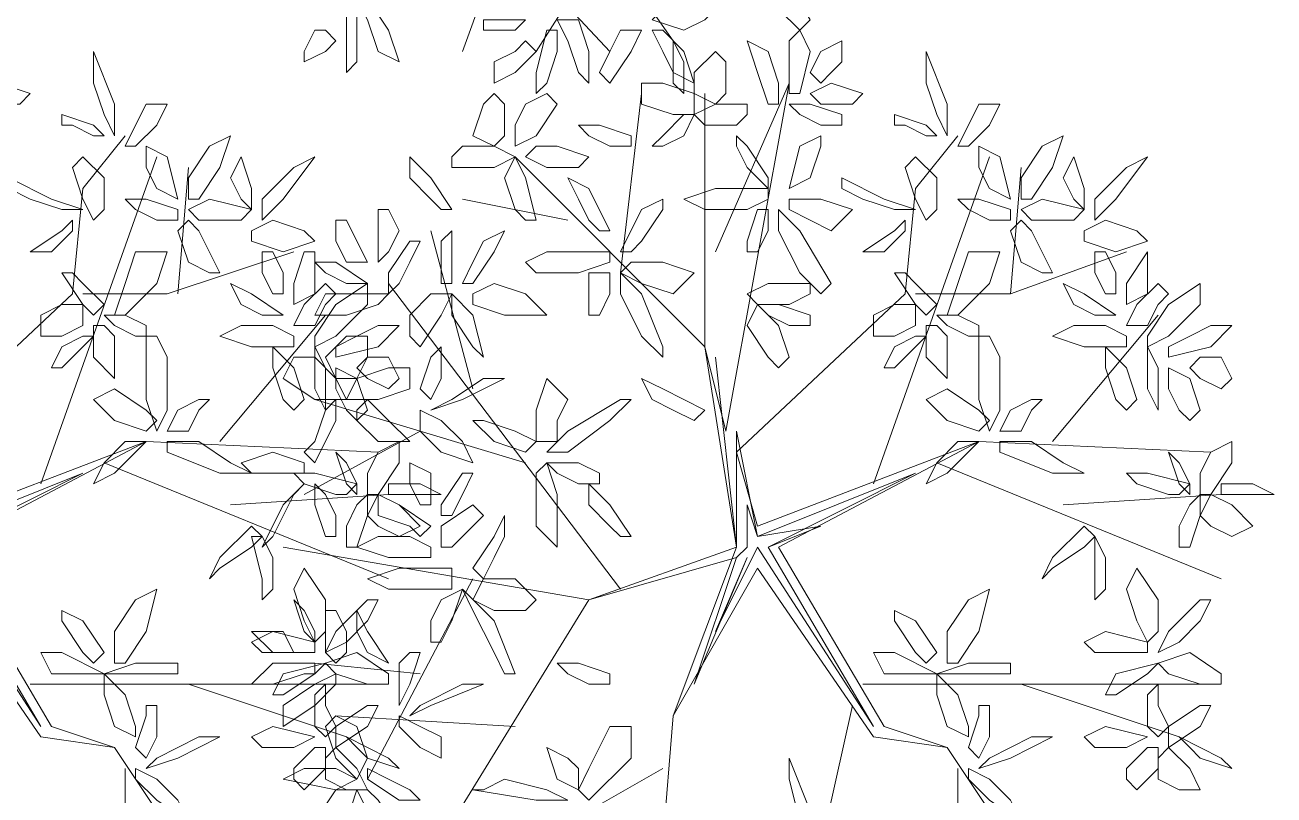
# Model space of a CAD drawing. Header units: millimetres. Extents: x 2364 to 2508, y 1551 to 1771.
# Drawn here: x 2448.575 to 2451.922, y 1616.423 to 1618.484 of the extents above; entities that cross this region are included whole.
import ezdxf

# ---------------------------------------------------------------- set-up
doc = ezdxf.new("R2010")
doc.units = ezdxf.units.MM
doc.layers.add('PDF_0', color=7, linetype='Continuous')

msp = doc.modelspace()

# ---------------------------------------------------------------- linework, layer by layer
at = {"layer": 'PDF_0', "lineweight": 9}
for points in [[(2450.2555, 1619.2326), (2450.1426, 1618.7243), (2449.9449, 1618.4137)], [(2449.7754, 1619.2044), (2449.719, 1618.8655), (2450.1426, 1618.4137)], [(2449.8602, 1618.7243), (2449.7472, 1618.4137)], [(2450.1143, 1618.7243), (2450.312, 1618.4419)], [(2450.425, 1617.8771), (2450.6226, 1618.3289), (2450.4532, 1617.397), (2450.3967, 1617.6229), (2450.3967, 1618.3007)], [(2450.1708, 1617.8206), (2450.2273, 1618.3007)], [(2448.8435, 1618.1877), (2448.7306, 1618.0465), (2448.7023, 1617.7641), (2448.2505, 1617.3406), (2448.307, 1617.1429), (2448.9, 1617.3688), (2448.3635, 1617.0864), (2448.6459, 1616.6063), (2448.8153, 1616.5498)], [(2451.0745, 1618.1877), (2450.9615, 1618.0465), (2450.9333, 1617.7641), (2450.4814, 1617.3406), (2450.5379, 1617.1429), (2451.1309, 1617.3688), (2450.5944, 1617.0864), (2450.8768, 1616.6063), (2451.0462, 1616.5498)], [(2449.2389, 1616.2392), (2448.9847, 1616.2957), (2448.8153, 1616.5498), (2448.6176, 1616.5781), (2448.307, 1617.0299), (2448.0811, 1616.6346), (2448.2505, 1617.0864), (2448.1658, 1617.6229), (2447.6575, 1618.1313)], [(2448.6176, 1617.2558), (2448.9283, 1618.1313)], [(2451.4698, 1616.2392), (2451.2157, 1616.2957), (2451.0462, 1616.5498), (2450.8486, 1616.5781), (2450.5379, 1617.0299), (2450.312, 1616.6346), (2450.4814, 1617.0864), (2450.3967, 1617.6229), (2449.8884, 1618.1313)], [(2450.8486, 1617.2558), (2451.1592, 1618.1313)], [(2448.9847, 1617.7641), (2449.013, 1618.103)], [(2450.9615, 1617.7641), (2451.2157, 1617.7641), (2451.2439, 1618.103)], [(2450.0296, 1617.9618), (2449.7472, 1618.0183)], [(2449.7754, 1617.51), (2449.6625, 1617.9336)], [(2448.7306, 1617.7641), (2448.9565, 1617.7641), (2449.2954, 1617.8771)], [(2451.2157, 1617.7641), (2451.5263, 1617.8771)], [(2450.1708, 1616.9734), (2449.5495, 1617.7924)], [(2449.0977, 1617.3688), (2449.3801, 1617.7077)], [(2451.3286, 1617.3688), (2451.611, 1617.7077)], [(2448.194, 1617.5947), (2448.2505, 1617.0864), (2448.2505, 1617.397), (2448.307, 1617.1146), (2448.7306, 1617.2841), (2448.3352, 1617.0864), (2448.6176, 1616.6063), (2448.307, 1617.0864), (2448.194, 1616.8605), (2448.2787, 1617.0582), (2448.1375, 1616.7193), (2448.2505, 1617.0582), (2448.2787, 1617.0864), (2448.2787, 1617.1994), (2448.307, 1617.1146), (2448.4764, 1617.1429), (2448.3352, 1617.0864)], [(2450.425, 1617.5947), (2450.4814, 1617.0864), (2450.4814, 1617.397), (2450.5379, 1617.1146), (2450.9615, 1617.2841), (2450.5662, 1617.0864), (2450.8486, 1616.6063), (2450.5379, 1617.0864), (2450.425, 1616.8605), (2450.5097, 1617.0582), (2450.3685, 1616.7193), (2450.4814, 1617.0582), (2450.5097, 1617.0864), (2450.5097, 1617.1994), (2450.5379, 1617.1146), (2450.7074, 1617.1429), (2450.5662, 1617.0864)], [(2449.9166, 1617.3123), (2449.3519, 1617.4818)], [(2449.6342, 1617.397), (2449.3236, 1617.2276)], [(2448.9, 1617.3688), (2449.5213, 1617.3406)], [(2451.1309, 1617.3688), (2451.7522, 1617.3406)], [(2448.7871, 1617.3123), (2449.5495, 1617.0017)], [(2451.018, 1617.3123), (2451.7805, 1617.0017)], [(2449.1259, 1617.1994), (2449.5495, 1617.2276)], [(2451.3569, 1617.1994), (2451.7805, 1617.2276)], [(2449.2671, 1617.0864), (2450.0861, 1616.9452), (2449.6342, 1616.211)], [(2450.4814, 1617.0582), (2450.0861, 1616.9452), (2450.4814, 1617.0864)], [(2449.7754, 1617.0017), (2449.493, 1616.4651)], [(2449.6342, 1616.7475), (2449.3519, 1616.7758)], [(2448.5894, 1616.7193), (2449.5213, 1616.7193)], [(2449.013, 1616.7193), (2449.4366, 1616.5781)], [(2450.8203, 1616.7193), (2451.7522, 1616.7193)], [(2451.2439, 1616.7193), (2451.6675, 1616.5781)], [(2450.7921, 1616.6628), (2450.6791, 1616.1545), (2450.5097, 1615.8156)], [(2449.8884, 1616.6063), (2449.4083, 1616.6346)], [(2450.312, 1616.6346), (2450.2838, 1616.2957), (2450.6791, 1615.8439)], [(2448.8435, 1616.4934), (2448.8435, 1616.1545), (2448.9283, 1615.985)], [(2450.2838, 1616.4934), (2449.6907, 1616.1545)], [(2451.0745, 1616.4934), (2451.0745, 1616.1545), (2451.1592, 1615.985)]]:
    msp.add_lwpolyline(points, dxfattribs=at)
for points in [[(2450.5944, 1618.5266), (2450.5379, 1618.6396), (2450.5379, 1618.6961), (2450.5944, 1618.6396), (2450.6791, 1618.4984), (2450.6509, 1618.4701)], [(2449.4648, 1618.5549), (2449.493, 1618.5549), (2449.5495, 1618.4701), (2449.5778, 1618.3854), (2449.5213, 1618.4137), (2449.493, 1618.4984)], [(2450.425, 1618.5266), (2450.3967, 1618.4984), (2450.3402, 1618.4701), (2450.2555, 1618.4984), (2450.2838, 1618.5266), (2450.3685, 1618.5549)], [(2449.4648, 1618.4701), (2449.4648, 1618.3854), (2449.4366, 1618.3572), (2449.4366, 1618.4137), (2449.4366, 1618.5266), (2449.4648, 1618.5266)], [(2449.8319, 1618.4984), (2449.8884, 1618.4984), (2449.9166, 1618.4984), (2449.8884, 1618.4701), (2449.8037, 1618.4701), (2449.8037, 1618.4984)], [(2450.0014, 1618.4984), (2450.0578, 1618.4984), (2450.0861, 1618.4137), (2450.0861, 1618.3289), (2450.0578, 1618.3572), (2450.0296, 1618.4419)], [(2449.3801, 1618.4701), (2449.4083, 1618.4419), (2449.3801, 1618.4137), (2449.3236, 1618.3854), (2449.3236, 1618.4137), (2449.3519, 1618.4701)], [(2450.0014, 1618.4137), (2449.9731, 1618.3289), (2449.9449, 1618.3007), (2449.9449, 1618.3572), (2449.9731, 1618.4701), (2450.0014, 1618.4701)], [(2450.1426, 1618.4137), (2450.1708, 1618.4701), (2450.2273, 1618.4701), (2450.199, 1618.4137), (2450.1426, 1618.3289), (2450.1143, 1618.3572)], [(2450.2555, 1618.4701), (2450.2838, 1618.4701), (2450.3402, 1618.4137), (2450.3685, 1618.3289), (2450.312, 1618.3572), (2450.2838, 1618.4137)], [(2450.6226, 1618.3572), (2450.6226, 1618.4419), (2450.6509, 1618.4701), (2450.6791, 1618.4137), (2450.6509, 1618.3007), (2450.6226, 1618.3007)], [(2449.9166, 1618.4419), (2449.9449, 1618.4137), (2449.8884, 1618.3572), (2449.8319, 1618.3289), (2449.8319, 1618.3854), (2449.8884, 1618.4137)], [(2450.3402, 1618.3007), (2450.3402, 1618.3854), (2450.312, 1618.4419), (2450.312, 1618.4137), (2450.312, 1618.3289)], [(2450.5944, 1618.2725), (2450.5662, 1618.2725), (2450.5379, 1618.3572), (2450.5097, 1618.4419), (2450.5662, 1618.4137), (2450.5944, 1618.3289)], [(2450.7074, 1618.3289), (2450.6791, 1618.3572), (2450.7074, 1618.4137), (2450.7638, 1618.4419), (2450.7638, 1618.3854), (2450.7356, 1618.3572)], [(2448.7588, 1618.3289), (2448.7588, 1618.4137), (2448.8153, 1618.2725), (2448.8153, 1618.1877), (2448.7871, 1618.2442)], [(2450.425, 1618.2725), (2450.3685, 1618.3007), (2450.3685, 1618.3572), (2450.425, 1618.4137), (2450.4532, 1618.3854), (2450.4532, 1618.3007)], [(2450.9898, 1618.3289), (2450.9898, 1618.4137), (2451.0462, 1618.2725), (2451.0462, 1618.1877), (2451.018, 1618.2442)], [(2448.5611, 1618.2725), (2448.5894, 1618.3007), (2448.5047, 1618.3289), (2448.4482, 1618.3007), (2448.4764, 1618.2725)], [(2450.312, 1618.2442), (2450.2273, 1618.2725), (2450.2273, 1618.3289), (2450.2838, 1618.3289), (2450.3685, 1618.3007), (2450.3685, 1618.2442)], [(2450.7921, 1618.2725), (2450.8203, 1618.3007), (2450.7356, 1618.3289), (2450.6791, 1618.3007), (2450.7074, 1618.2725)], [(2449.8602, 1618.2725), (2449.8602, 1618.1877), (2449.8319, 1618.1595), (2449.7754, 1618.1877), (2449.8037, 1618.2725), (2449.8319, 1618.3007)], [(2449.9731, 1618.3007), (2450.0014, 1618.2725), (2449.9449, 1618.1877), (2449.8884, 1618.1595), (2449.8884, 1618.216), (2449.9166, 1618.2725)], [(2448.8435, 1618.1595), (2448.8718, 1618.1595), (2448.9283, 1618.216), (2448.9565, 1618.2725), (2448.9, 1618.2725), (2448.8718, 1618.216)], [(2450.4814, 1618.216), (2450.3967, 1618.216), (2450.3685, 1618.2442), (2450.425, 1618.2725), (2450.5097, 1618.2725), (2450.5097, 1618.2442)], [(2450.7074, 1618.216), (2450.6509, 1618.2442), (2450.6226, 1618.2725), (2450.6791, 1618.2725), (2450.7638, 1618.2442), (2450.7638, 1618.216)], [(2451.0745, 1618.1595), (2451.1027, 1618.1595), (2451.1592, 1618.216), (2451.1874, 1618.2725), (2451.1309, 1618.2725), (2451.1027, 1618.216)], [(2448.7023, 1618.216), (2448.7588, 1618.1877), (2448.7871, 1618.1877), (2448.7588, 1618.216), (2448.6741, 1618.2442), (2448.6741, 1618.216)], [(2450.2838, 1618.1877), (2450.3402, 1618.2442), (2450.3685, 1618.2442), (2450.3402, 1618.1877), (2450.2838, 1618.1595), (2450.2555, 1618.1595)], [(2450.9333, 1618.216), (2450.9898, 1618.1877), (2451.018, 1618.1877), (2450.9898, 1618.216), (2450.905, 1618.2442), (2450.905, 1618.216)], [(2449.013, 1618.0183), (2449.0412, 1618.0183), (2449.0977, 1618.103), (2449.1259, 1618.1877), (2449.0695, 1618.1595), (2449.013, 1618.0748)], [(2450.1426, 1618.1595), (2450.0861, 1618.1877), (2450.0578, 1618.216), (2450.1143, 1618.216), (2450.199, 1618.1877), (2450.199, 1618.1595)], [(2450.5097, 1618.103), (2450.4814, 1618.1595), (2450.4814, 1618.1877), (2450.5097, 1618.1595), (2450.5662, 1618.0748), (2450.5662, 1618.0465)], [(2450.6791, 1618.0748), (2450.6226, 1618.0465), (2450.6509, 1618.1595), (2450.7074, 1618.1877), (2450.7074, 1618.1595)], [(2451.2439, 1618.0183), (2451.2721, 1618.0183), (2451.3286, 1618.103), (2451.3569, 1618.1877), (2451.3004, 1618.1595), (2451.2439, 1618.0748)], [(2448.9283, 1618.0465), (2448.9847, 1618.0183), (2448.9565, 1618.1313), (2448.9, 1618.1595), (2448.9, 1618.103)], [(2449.7472, 1618.1595), (2449.8319, 1618.1595), (2449.8884, 1618.1313), (2449.8319, 1618.103), (2449.719, 1618.103), (2449.719, 1618.1313)], [(2449.9166, 1618.1313), (2449.9449, 1618.1595), (2450.0014, 1618.1595), (2450.0861, 1618.1313), (2450.0578, 1618.103), (2449.9731, 1618.103)], [(2451.1592, 1618.0465), (2451.2157, 1618.0183), (2451.1874, 1618.1313), (2451.1309, 1618.1595), (2451.1309, 1618.103)], [(2448.7588, 1617.9618), (2448.7871, 1617.9901), (2448.7871, 1618.0748), (2448.7306, 1618.1313), (2448.7023, 1618.103), (2448.7306, 1618.0183)], [(2449.1259, 1618.0748), (2449.1542, 1618.1313), (2449.1824, 1618.0465), (2449.1824, 1617.9901), (2449.1542, 1618.0183)], [(2449.2954, 1618.103), (2449.3519, 1618.1313), (2449.2671, 1618.0183), (2449.2107, 1617.9618), (2449.2107, 1618.0183)], [(2449.6625, 1618.0183), (2449.606, 1618.0748), (2449.606, 1618.1313), (2449.6625, 1618.0748), (2449.719, 1617.9901), (2449.6907, 1617.9901)], [(2449.8884, 1617.9901), (2449.8602, 1618.0748), (2449.8884, 1618.1313), (2449.9166, 1618.0748), (2449.9449, 1617.9618), (2449.9166, 1617.9618)], [(2450.9898, 1617.9618), (2451.018, 1617.9901), (2451.018, 1618.0748), (2450.9615, 1618.1313), (2450.9333, 1618.103), (2450.9615, 1618.0183)], [(2451.3569, 1618.0748), (2451.3851, 1618.1313), (2451.4133, 1618.0465), (2451.4133, 1617.9901), (2451.3851, 1618.0183)], [(2451.5263, 1618.103), (2451.5828, 1618.1313), (2451.4981, 1618.0183), (2451.4416, 1617.9618), (2451.4416, 1618.0183)], [(2448.5894, 1618.0183), (2448.6741, 1617.9901), (2448.7306, 1617.9901), (2448.6459, 1618.0183), (2448.5329, 1618.0748), (2448.5329, 1618.0465)], [(2450.0861, 1617.9618), (2450.0578, 1618.0183), (2450.0296, 1618.0748), (2450.0861, 1618.0465), (2450.1426, 1617.9336), (2450.1143, 1617.9336)], [(2450.8203, 1618.0183), (2450.905, 1617.9901), (2450.9615, 1617.9901), (2450.8768, 1618.0183), (2450.7638, 1618.0748), (2450.7638, 1618.0465)], [(2448.9283, 1617.9618), (2448.8718, 1617.9901), (2448.8435, 1618.0183), (2448.9, 1618.0183), (2448.9847, 1617.9901), (2448.9847, 1617.9618)], [(2449.1542, 1617.9618), (2449.1824, 1617.9901), (2449.0695, 1618.0183), (2449.013, 1617.9901), (2449.0412, 1617.9618)], [(2450.2273, 1617.9053), (2450.2838, 1617.9901), (2450.2838, 1618.0183), (2450.2273, 1617.9901), (2450.1708, 1617.8771), (2450.199, 1617.8771)], [(2450.5097, 1617.9901), (2450.3967, 1617.9901), (2450.3402, 1618.0183), (2450.425, 1618.0465), (2450.5662, 1618.0465), (2450.5662, 1618.0183)], [(2450.6226, 1617.9901), (2450.6226, 1618.0183), (2450.7074, 1618.0183), (2450.7921, 1617.9901), (2450.7356, 1617.9336), (2450.6791, 1617.9618)], [(2451.1592, 1617.9618), (2451.1027, 1617.9901), (2451.0745, 1618.0183), (2451.1309, 1618.0183), (2451.2157, 1617.9901), (2451.2157, 1617.9618)], [(2451.3851, 1617.9618), (2451.4133, 1617.9901), (2451.3004, 1618.0183), (2451.2439, 1617.9901), (2451.2721, 1617.9618)], [(2449.5778, 1617.9336), (2449.5495, 1617.8771), (2449.5213, 1617.8489), (2449.5213, 1617.9053), (2449.5213, 1617.9901), (2449.5495, 1617.9901)], [(2450.5097, 1617.8771), (2450.5379, 1617.8771), (2450.5662, 1617.9336), (2450.5662, 1617.9901), (2450.5379, 1617.9901), (2450.5097, 1617.9053)], [(2450.6509, 1617.8206), (2450.5944, 1617.9336), (2450.5944, 1617.9901), (2450.6509, 1617.9336), (2450.7356, 1617.7924), (2450.7074, 1617.7641)], [(2448.6459, 1617.8771), (2448.5894, 1617.8771), (2448.6741, 1617.9336), (2448.7023, 1617.9618), (2448.7023, 1617.9336)], [(2449.013, 1617.8489), (2448.9847, 1617.9336), (2449.013, 1617.9618), (2449.0412, 1617.9336), (2449.0977, 1617.8206), (2449.0695, 1617.8206)], [(2449.1824, 1617.9336), (2449.1824, 1617.9053), (2449.2671, 1617.8771), (2449.3519, 1617.9053), (2449.3236, 1617.9336), (2449.2389, 1617.9618)], [(2449.493, 1617.8489), (2449.4366, 1617.8489), (2449.4083, 1617.9053), (2449.4083, 1617.9618), (2449.4366, 1617.9618), (2449.4648, 1617.9053)], [(2450.8768, 1617.8771), (2450.8203, 1617.8771), (2450.905, 1617.9336), (2450.9333, 1617.9618), (2450.9333, 1617.9336)], [(2451.2439, 1617.8489), (2451.2157, 1617.9336), (2451.2439, 1617.9618), (2451.2721, 1617.9336), (2451.3286, 1617.8206), (2451.3004, 1617.8206)], [(2451.4133, 1617.9336), (2451.4133, 1617.9053), (2451.4981, 1617.8771), (2451.5828, 1617.9053), (2451.5545, 1617.9336), (2451.4698, 1617.9618)], [(2449.6907, 1617.8206), (2449.6907, 1617.9053), (2449.719, 1617.9336), (2449.719, 1617.8771), (2449.719, 1617.7924), (2449.6907, 1617.7924)], [(2449.7754, 1617.8489), (2449.8037, 1617.9053), (2449.8602, 1617.9336), (2449.8319, 1617.8771), (2449.7754, 1617.7924), (2449.7472, 1617.7924)], [(2449.606, 1617.8489), (2449.5778, 1617.7924), (2449.5495, 1617.7641), (2449.5495, 1617.8206), (2449.606, 1617.9053), (2449.6342, 1617.9053)], [(2448.8153, 1617.7077), (2448.8435, 1617.7077), (2448.9283, 1617.7924), (2448.9565, 1617.8771), (2448.8718, 1617.8771), (2448.8435, 1617.7924)], [(2449.2671, 1617.7641), (2449.2389, 1617.7641), (2449.2107, 1617.8206), (2449.2107, 1617.8771), (2449.2389, 1617.8771), (2449.2671, 1617.8206)], [(2449.3519, 1617.8206), (2449.3519, 1617.7641), (2449.2954, 1617.7359), (2449.2954, 1617.7924), (2449.3236, 1617.8771), (2449.3519, 1617.8771)], [(2450.0578, 1617.8206), (2449.9449, 1617.8206), (2449.9166, 1617.8489), (2449.9731, 1617.8771), (2450.1426, 1617.8771), (2450.1426, 1617.8489)], [(2451.0462, 1617.7077), (2451.0745, 1617.7077), (2451.1592, 1617.7924), (2451.1874, 1617.8771), (2451.1027, 1617.8771), (2451.0745, 1617.7924)], [(2451.4981, 1617.7641), (2451.4698, 1617.7641), (2451.4416, 1617.8206), (2451.4416, 1617.8771), (2451.4698, 1617.8771), (2451.4981, 1617.8206)], [(2451.5828, 1617.8206), (2451.5828, 1617.8771), (2451.5263, 1617.7924), (2451.5263, 1617.7359), (2451.5828, 1617.7641)], [(2448.7306, 1617.7924), (2448.7871, 1617.7359), (2448.7588, 1617.7077), (2448.7306, 1617.7359), (2448.6741, 1617.8206), (2448.7023, 1617.8206)], [(2449.4366, 1617.7924), (2449.493, 1617.7924), (2449.4083, 1617.8489), (2449.3519, 1617.8489), (2449.3801, 1617.8206)], [(2450.0861, 1617.7077), (2450.1143, 1617.7077), (2450.1426, 1617.7641), (2450.1426, 1617.8206), (2450.0861, 1617.8206), (2450.0861, 1617.7641)], [(2450.1708, 1617.8206), (2450.199, 1617.8489), (2450.2838, 1617.8489), (2450.3685, 1617.8206), (2450.312, 1617.7641), (2450.2273, 1617.7924)], [(2450.2273, 1617.6512), (2450.1708, 1617.7641), (2450.1708, 1617.8206), (2450.2273, 1617.7641), (2450.2838, 1617.6229), (2450.2838, 1617.5947)], [(2450.9615, 1617.7924), (2451.018, 1617.7359), (2450.9898, 1617.7077), (2450.9615, 1617.7359), (2450.905, 1617.8206), (2450.9333, 1617.8206)], [(2449.2107, 1617.7077), (2449.2671, 1617.7077), (2449.1824, 1617.7641), (2449.1259, 1617.7924), (2449.1542, 1617.7359)], [(2449.3801, 1617.7359), (2449.3519, 1617.6794), (2449.2954, 1617.6794), (2449.3236, 1617.7359), (2449.3801, 1617.7924), (2449.4083, 1617.7641)], [(2449.3519, 1617.6229), (2449.3519, 1617.6512), (2449.4083, 1617.7359), (2449.493, 1617.7924), (2449.493, 1617.7359), (2449.4083, 1617.6512)], [(2449.7754, 1617.7641), (2449.7754, 1617.7359), (2449.8602, 1617.7077), (2449.9731, 1617.7077), (2449.9166, 1617.7641), (2449.8319, 1617.7924)], [(2450.6226, 1617.7359), (2450.5379, 1617.7359), (2450.5097, 1617.7641), (2450.5662, 1617.7924), (2450.6791, 1617.7924), (2450.6791, 1617.7641)], [(2451.4416, 1617.7077), (2451.4981, 1617.7077), (2451.4133, 1617.7641), (2451.3569, 1617.7924), (2451.3851, 1617.7359)], [(2451.611, 1617.7359), (2451.5828, 1617.6794), (2451.5263, 1617.6794), (2451.5545, 1617.7359), (2451.611, 1617.7924), (2451.6393, 1617.7641)], [(2451.5828, 1617.6229), (2451.5828, 1617.6512), (2451.6393, 1617.7359), (2451.724, 1617.7924), (2451.724, 1617.7359), (2451.6393, 1617.6512)], [(2449.5495, 1617.7641), (2449.5213, 1617.7359), (2449.4366, 1617.7077), (2449.3519, 1617.7077), (2449.3801, 1617.7641), (2449.4648, 1617.7641)], [(2449.606, 1617.7077), (2449.6625, 1617.7641), (2449.719, 1617.7641), (2449.6907, 1617.7077), (2449.6342, 1617.6229), (2449.606, 1617.6512)], [(2449.7754, 1617.6229), (2449.8037, 1617.5947), (2449.7754, 1617.7077), (2449.719, 1617.7641), (2449.719, 1617.7077)], [(2448.7306, 1617.7359), (2448.7306, 1617.6794), (2448.6741, 1617.6512), (2448.6176, 1617.6512), (2448.6176, 1617.7077), (2448.6741, 1617.7359)], [(2450.5662, 1617.5947), (2450.5097, 1617.6794), (2450.5379, 1617.7359), (2450.5944, 1617.6794), (2450.6226, 1617.5947), (2450.5944, 1617.5665)], [(2450.6226, 1617.6794), (2450.5662, 1617.7077), (2450.5379, 1617.7359), (2450.5944, 1617.7359), (2450.6791, 1617.7077), (2450.6791, 1617.6794)], [(2450.9615, 1617.7359), (2450.9615, 1617.6794), (2450.905, 1617.6512), (2450.8486, 1617.6512), (2450.8486, 1617.7077), (2450.905, 1617.7359)], [(2448.8718, 1617.6512), (2448.8153, 1617.6794), (2448.7871, 1617.7077), (2448.8435, 1617.7077), (2448.9, 1617.6794), (2448.9, 1617.6512)], [(2451.1027, 1617.6512), (2451.0462, 1617.6794), (2451.018, 1617.7077), (2451.0745, 1617.7077), (2451.1309, 1617.6794), (2451.1309, 1617.6512)], [(2448.7588, 1617.6512), (2448.7306, 1617.6512), (2448.6741, 1617.6229), (2448.6459, 1617.5665), (2448.6741, 1617.5665), (2448.7306, 1617.6229)], [(2448.8153, 1617.6512), (2448.8153, 1617.5947), (2448.8153, 1617.5382), (2448.7588, 1617.5947), (2448.7588, 1617.6794), (2448.7871, 1617.6794)], [(2448.9565, 1617.5947), (2448.9565, 1617.4535), (2448.9283, 1617.397), (2448.9, 1617.4818), (2448.9, 1617.6512), (2448.9283, 1617.6512)], [(2449.2954, 1617.6512), (2449.2954, 1617.6229), (2449.1824, 1617.6229), (2449.0977, 1617.6512), (2449.1542, 1617.6794), (2449.2389, 1617.6794)], [(2449.493, 1617.5947), (2449.4648, 1617.5382), (2449.4083, 1617.5382), (2449.3801, 1617.5947), (2449.4366, 1617.6512), (2449.493, 1617.6512)], [(2449.4648, 1617.6512), (2449.5213, 1617.6794), (2449.5778, 1617.6794), (2449.5213, 1617.6229), (2449.4083, 1617.5947), (2449.4083, 1617.6229)], [(2450.9898, 1617.6512), (2450.9615, 1617.6512), (2450.905, 1617.6229), (2450.8768, 1617.5665), (2450.905, 1617.5665), (2450.9615, 1617.6229)], [(2451.0462, 1617.6512), (2451.0462, 1617.5947), (2451.0462, 1617.5382), (2450.9898, 1617.5947), (2450.9898, 1617.6794), (2451.018, 1617.6794)], [(2451.1874, 1617.5947), (2451.1874, 1617.4535), (2451.1592, 1617.397), (2451.1309, 1617.4818), (2451.1309, 1617.6512), (2451.1592, 1617.6512)], [(2451.5263, 1617.6512), (2451.5263, 1617.6229), (2451.4133, 1617.6229), (2451.3286, 1617.6512), (2451.3851, 1617.6794), (2451.4698, 1617.6794)], [(2451.6957, 1617.6512), (2451.7522, 1617.6794), (2451.8087, 1617.6794), (2451.7522, 1617.6229), (2451.6393, 1617.5947), (2451.6393, 1617.6229)], [(2449.2671, 1617.4818), (2449.2389, 1617.5665), (2449.2389, 1617.6229), (2449.2954, 1617.5665), (2449.3236, 1617.4818), (2449.2954, 1617.4535)], [(2449.3519, 1617.51), (2449.3519, 1617.5947), (2449.3519, 1617.6229), (2449.3801, 1617.5665), (2449.3801, 1617.4818), (2449.3801, 1617.4535)], [(2449.6625, 1617.5947), (2449.6907, 1617.6229), (2449.6907, 1617.5382), (2449.6625, 1617.4818), (2449.6342, 1617.51)], [(2451.4981, 1617.4818), (2451.4698, 1617.5665), (2451.4698, 1617.6229), (2451.5263, 1617.5665), (2451.5545, 1617.4818), (2451.5263, 1617.4535)], [(2451.5828, 1617.51), (2451.5828, 1617.5947), (2451.5828, 1617.6229), (2451.611, 1617.5665), (2451.611, 1617.4818), (2451.611, 1617.4535)], [(2449.3519, 1617.5947), (2449.4083, 1617.5382), (2449.4366, 1617.4818), (2449.3519, 1617.4818), (2449.2671, 1617.5382), (2449.2954, 1617.5947)], [(2449.4648, 1617.5665), (2449.493, 1617.5947), (2449.5495, 1617.5947), (2449.5778, 1617.5382), (2449.5495, 1617.51), (2449.493, 1617.5382)], [(2451.6957, 1617.5665), (2451.724, 1617.5947), (2451.7805, 1617.5947), (2451.8087, 1617.5382), (2451.7805, 1617.51), (2451.724, 1617.5382)], [(2449.4366, 1617.4535), (2449.4083, 1617.51), (2449.4083, 1617.5665), (2449.4648, 1617.5382), (2449.493, 1617.4535), (2449.4648, 1617.4253)], [(2449.606, 1617.5665), (2449.606, 1617.51), (2449.5213, 1617.4818), (2449.4366, 1617.4818), (2449.4648, 1617.5382), (2449.5495, 1617.5665)], [(2451.6675, 1617.4535), (2451.6393, 1617.51), (2451.6393, 1617.5665), (2451.6957, 1617.5382), (2451.724, 1617.4535), (2451.6957, 1617.4253)], [(2449.8037, 1617.5382), (2449.8602, 1617.5382), (2449.7472, 1617.4818), (2449.6625, 1617.4535), (2449.719, 1617.4818)], [(2450.0014, 1617.3688), (2449.9449, 1617.3688), (2449.9449, 1617.4535), (2449.9731, 1617.5382), (2450.0296, 1617.4818), (2450.0014, 1617.4253)], [(2450.312, 1617.4535), (2450.2555, 1617.4818), (2450.2273, 1617.5382), (2450.2838, 1617.51), (2450.3967, 1617.4535), (2450.3685, 1617.4253)], [(2448.9283, 1617.4253), (2448.9, 1617.397), (2448.8153, 1617.4253), (2448.7588, 1617.4818), (2448.8153, 1617.51), (2448.9, 1617.4535)], [(2451.1592, 1617.4253), (2451.1309, 1617.397), (2451.0462, 1617.4253), (2450.9898, 1617.4818), (2451.0462, 1617.51), (2451.1309, 1617.4535)], [(2449.0695, 1617.4818), (2449.0412, 1617.4818), (2448.9847, 1617.4535), (2448.9565, 1617.397), (2449.013, 1617.397), (2449.0412, 1617.4535)], [(2449.3519, 1617.3688), (2449.3801, 1617.4535), (2449.4083, 1617.4818), (2449.4083, 1617.4253), (2449.3519, 1617.3123), (2449.3236, 1617.3406)], [(2449.4648, 1617.4535), (2449.493, 1617.4818), (2449.5495, 1617.4253), (2449.606, 1617.3688), (2449.5213, 1617.3688), (2449.4648, 1617.4253)], [(2449.6342, 1617.4535), (2449.6342, 1617.397), (2449.6907, 1617.3406), (2449.7754, 1617.3123), (2449.7472, 1617.3688), (2449.6907, 1617.4253)], [(2450.1426, 1617.4253), (2450.0296, 1617.3406), (2449.9731, 1617.3406), (2450.0296, 1617.397), (2450.1708, 1617.4818), (2450.199, 1617.4818)], [(2451.3004, 1617.4818), (2451.2721, 1617.4818), (2451.2157, 1617.4535), (2451.1874, 1617.397), (2451.2439, 1617.397), (2451.2721, 1617.4535)], [(2449.8884, 1617.397), (2449.8037, 1617.4253), (2449.7754, 1617.4253), (2449.8319, 1617.3688), (2449.9166, 1617.3406), (2449.9449, 1617.3688)], [(2448.8435, 1617.3688), (2448.9, 1617.3688), (2448.8153, 1617.2841), (2448.7588, 1617.2558), (2448.7871, 1617.3123)], [(2449.0412, 1617.3688), (2449.1259, 1617.3123), (2449.1824, 1617.2841), (2449.0977, 1617.2841), (2448.9565, 1617.3406), (2448.9565, 1617.3688)], [(2449.493, 1617.2841), (2449.5213, 1617.3406), (2449.5778, 1617.3688), (2449.5778, 1617.3123), (2449.5213, 1617.2276), (2449.493, 1617.2276)], [(2451.0745, 1617.3688), (2451.1309, 1617.3688), (2451.0462, 1617.2841), (2450.9898, 1617.2558), (2451.018, 1617.3123)], [(2451.2721, 1617.3688), (2451.3569, 1617.3123), (2451.4133, 1617.2841), (2451.3286, 1617.2841), (2451.1874, 1617.3406), (2451.1874, 1617.3688)], [(2451.724, 1617.2841), (2451.7522, 1617.3406), (2451.8087, 1617.3688), (2451.8087, 1617.3123), (2451.7522, 1617.2276), (2451.724, 1617.2276)], [(2449.3236, 1617.2841), (2449.3236, 1617.3123), (2449.2389, 1617.3406), (2449.1542, 1617.3123), (2449.1824, 1617.2841), (2449.2671, 1617.2841)], [(2449.4366, 1617.3123), (2449.4083, 1617.3406), (2449.4366, 1617.2558), (2449.4648, 1617.2276), (2449.4648, 1617.2558)], [(2451.6675, 1617.3123), (2451.6393, 1617.3406), (2451.6675, 1617.2558), (2451.6957, 1617.2276), (2451.6957, 1617.2558)], [(2449.4083, 1617.2276), (2449.3236, 1617.2558), (2449.2954, 1617.2841), (2449.3519, 1617.2841), (2449.4648, 1617.2558), (2449.4366, 1617.2276)], [(2449.6625, 1617.1994), (2449.6342, 1617.1994), (2449.606, 1617.2558), (2449.606, 1617.3123), (2449.6625, 1617.2841), (2449.6625, 1617.2276)], [(2449.7472, 1617.2276), (2449.719, 1617.1711), (2449.6907, 1617.1711), (2449.6907, 1617.1994), (2449.7472, 1617.2841), (2449.7754, 1617.2841)], [(2450.0014, 1617.2276), (2450.0014, 1617.1429), (2450.0014, 1617.0864), (2449.9449, 1617.1429), (2449.9449, 1617.2841), (2449.9731, 1617.3123)], [(2450.1143, 1617.2558), (2450.1143, 1617.2841), (2450.0578, 1617.3123), (2449.9731, 1617.3123), (2450.0014, 1617.2841), (2450.0578, 1617.2558)], [(2451.6393, 1617.2276), (2451.5545, 1617.2558), (2451.5263, 1617.2841), (2451.5828, 1617.2841), (2451.6957, 1617.2558), (2451.6675, 1617.2276)], [(2449.2389, 1617.1146), (2449.2107, 1617.0864), (2449.2671, 1617.1994), (2449.3236, 1617.2558), (2449.2954, 1617.2276)], [(2449.4083, 1617.1711), (2449.3801, 1617.2276), (2449.3519, 1617.2558), (2449.3519, 1617.1994), (2449.3801, 1617.1146), (2449.4083, 1617.1146)], [(2449.5495, 1617.2558), (2449.5495, 1617.2276), (2449.606, 1617.2276), (2449.6907, 1617.2276), (2449.6342, 1617.2558), (2449.5778, 1617.2558)], [(2450.1426, 1617.1429), (2450.0861, 1617.1994), (2450.0861, 1617.2558), (2450.1426, 1617.1994), (2450.199, 1617.1146), (2450.1708, 1617.1146)], [(2451.7805, 1617.2558), (2451.7805, 1617.2276), (2451.8369, 1617.2276), (2451.9217, 1617.2276), (2451.8652, 1617.2558), (2451.8087, 1617.2558)], [(2449.4366, 1617.1429), (2449.4648, 1617.1994), (2449.493, 1617.2276), (2449.493, 1617.1711), (2449.4648, 1617.0864), (2449.4366, 1617.0864)], [(2449.493, 1617.1711), (2449.5213, 1617.2276), (2449.5778, 1617.1994), (2449.6342, 1617.1429), (2449.5778, 1617.1146), (2449.5213, 1617.1429)], [(2449.606, 1617.1429), (2449.5213, 1617.1711), (2449.5213, 1617.2276), (2449.5778, 1617.1994), (2449.6625, 1617.1429), (2449.6342, 1617.1146)], [(2451.6675, 1617.1429), (2451.6957, 1617.1994), (2451.724, 1617.2276), (2451.724, 1617.1711), (2451.6957, 1617.0864), (2451.6675, 1617.0864)], [(2451.724, 1617.1711), (2451.7522, 1617.2276), (2451.8087, 1617.1994), (2451.8652, 1617.1429), (2451.8087, 1617.1146), (2451.7522, 1617.1429)], [(2449.7754, 1617.1429), (2449.719, 1617.0864), (2449.6907, 1617.0864), (2449.6907, 1617.1429), (2449.7754, 1617.1994), (2449.8037, 1617.1711)], [(2449.8319, 1617.0582), (2449.8602, 1617.1146), (2449.8602, 1617.1711), (2449.8319, 1617.1146), (2449.7754, 1617.0299), (2449.8037, 1617.0017)], [(2449.1824, 1617.0864), (2449.0977, 1617.0299), (2449.0695, 1617.0017), (2449.0977, 1617.0582), (2449.1824, 1617.1429), (2449.2107, 1617.1146)], [(2449.2389, 1617.0582), (2449.2389, 1616.9734), (2449.2107, 1616.9452), (2449.2107, 1617.0017), (2449.1824, 1617.1146), (2449.2107, 1617.1146)], [(2449.6625, 1617.0864), (2449.6625, 1617.0582), (2449.5495, 1617.0582), (2449.4648, 1617.0864), (2449.5213, 1617.1146), (2449.606, 1617.1146)], [(2451.4133, 1617.0864), (2451.3286, 1617.0299), (2451.3004, 1617.0017), (2451.3286, 1617.0582), (2451.4133, 1617.1429), (2451.4416, 1617.1146)], [(2451.4698, 1617.0582), (2451.4416, 1617.1146), (2451.4416, 1617.0017), (2451.4416, 1616.9452), (2451.4698, 1616.9734)], [(2449.3519, 1616.8322), (2449.3801, 1616.8605), (2449.3801, 1616.9452), (2449.3236, 1617.0299), (2449.2954, 1616.9734), (2449.3236, 1616.8887)], [(2449.6625, 1616.9734), (2449.5495, 1616.9734), (2449.493, 1617.0017), (2449.5778, 1617.0299), (2449.719, 1617.0299), (2449.719, 1616.9734)], [(2451.5828, 1616.8322), (2451.611, 1616.8605), (2451.611, 1616.9452), (2451.5545, 1617.0299), (2451.5263, 1616.9734), (2451.5545, 1616.8887)], [(2449.7754, 1616.9452), (2449.8037, 1617.0017), (2449.8884, 1617.0017), (2449.9449, 1616.9452), (2449.9166, 1616.917), (2449.8319, 1616.917)], [(2448.8153, 1616.7758), (2448.8435, 1616.7758), (2448.9, 1616.8605), (2448.9283, 1616.9734), (2448.8718, 1616.9452), (2448.8153, 1616.8605)], [(2449.6625, 1616.8322), (2449.6907, 1616.8322), (2449.719, 1616.8887), (2449.7472, 1616.9734), (2449.6907, 1616.9452), (2449.6625, 1616.8887)], [(2449.8319, 1616.804), (2449.7754, 1616.917), (2449.7472, 1616.9734), (2449.8319, 1616.8887), (2449.8884, 1616.7475), (2449.8602, 1616.7475)], [(2451.0462, 1616.7758), (2451.0745, 1616.7758), (2451.1309, 1616.8605), (2451.1592, 1616.9734), (2451.1027, 1616.9452), (2451.0462, 1616.8605)], [(2448.7306, 1616.804), (2448.6741, 1616.8887), (2448.6741, 1616.917), (2448.7306, 1616.8887), (2448.7871, 1616.804), (2448.7588, 1616.7758)], [(2449.3236, 1616.917), (2449.2954, 1616.9452), (2449.3236, 1616.8605), (2449.3519, 1616.8322), (2449.3519, 1616.8605)], [(2449.493, 1616.8887), (2449.4366, 1616.8322), (2449.3801, 1616.804), (2449.4083, 1616.8605), (2449.493, 1616.9452), (2449.5213, 1616.9452)], [(2449.4366, 1616.8605), (2449.4366, 1616.804), (2449.4083, 1616.7758), (2449.3801, 1616.804), (2449.3801, 1616.917), (2449.4083, 1616.917)], [(2449.493, 1616.804), (2449.5495, 1616.7758), (2449.493, 1616.8605), (2449.4648, 1616.917), (2449.4648, 1616.8605)], [(2450.9615, 1616.804), (2450.905, 1616.8887), (2450.905, 1616.917), (2450.9615, 1616.8887), (2451.018, 1616.804), (2450.9898, 1616.7758)], [(2451.724, 1616.8887), (2451.6675, 1616.8322), (2451.611, 1616.804), (2451.6393, 1616.8605), (2451.724, 1616.9452), (2451.7522, 1616.9452)], [(2449.2954, 1616.804), (2449.2107, 1616.804), (2449.1824, 1616.8322), (2449.2389, 1616.8605), (2449.3519, 1616.8322), (2449.3519, 1616.804)], [(2449.2954, 1616.804), (2449.2671, 1616.804), (2449.2389, 1616.804), (2449.1824, 1616.8605), (2449.2389, 1616.8605), (2449.2671, 1616.8605)], [(2451.5263, 1616.804), (2451.4416, 1616.804), (2451.4133, 1616.8322), (2451.4698, 1616.8605), (2451.5828, 1616.8322), (2451.5828, 1616.804)], [(2448.7306, 1616.7475), (2448.7871, 1616.7475), (2448.6741, 1616.804), (2448.6176, 1616.804), (2448.6459, 1616.7475)], [(2449.493, 1616.7193), (2449.4083, 1616.7475), (2449.3801, 1616.7758), (2449.4648, 1616.804), (2449.5495, 1616.7475), (2449.5495, 1616.7193)], [(2449.5778, 1616.7758), (2449.5778, 1616.691), (2449.5778, 1616.6628), (2449.606, 1616.7193), (2449.6342, 1616.804), (2449.606, 1616.804)], [(2450.9615, 1616.7475), (2451.018, 1616.7475), (2450.905, 1616.804), (2450.8486, 1616.804), (2450.8768, 1616.7475)], [(2451.724, 1616.7193), (2451.6393, 1616.7475), (2451.611, 1616.7758), (2451.6957, 1616.804), (2451.7805, 1616.7475), (2451.7805, 1616.7193)], [(2448.9283, 1616.7475), (2448.8435, 1616.7475), (2448.7871, 1616.7475), (2448.8718, 1616.7758), (2448.9847, 1616.7758), (2448.9847, 1616.7475)], [(2448.8153, 1616.6063), (2448.7871, 1616.691), (2448.7871, 1616.7475), (2448.8435, 1616.691), (2448.8718, 1616.6063), (2448.8718, 1616.5781)], [(2449.3236, 1616.7475), (2449.2389, 1616.7193), (2449.1824, 1616.7193), (2449.2389, 1616.7758), (2449.3519, 1616.7758), (2449.3519, 1616.7475)], [(2449.3519, 1616.7475), (2449.3801, 1616.7758), (2449.2671, 1616.7475), (2449.2389, 1616.691), (2449.2671, 1616.691)], [(2449.4083, 1616.7475), (2449.4083, 1616.7193), (2449.3519, 1616.6628), (2449.2671, 1616.6063), (2449.2671, 1616.6628), (2449.3519, 1616.7193)], [(2450.0861, 1616.7193), (2450.0296, 1616.7475), (2450.0014, 1616.7758), (2450.0578, 1616.7758), (2450.1426, 1616.7475), (2450.1426, 1616.7193)], [(2451.1592, 1616.7475), (2451.0745, 1616.7475), (2451.018, 1616.7475), (2451.1027, 1616.7758), (2451.2157, 1616.7758), (2451.2157, 1616.7475)], [(2451.0462, 1616.6063), (2451.018, 1616.691), (2451.018, 1616.7475), (2451.0745, 1616.691), (2451.1027, 1616.6063), (2451.1027, 1616.5781)], [(2451.5828, 1616.7475), (2451.611, 1616.7758), (2451.4981, 1616.7475), (2451.4698, 1616.691), (2451.4981, 1616.691)], [(2449.3801, 1616.6628), (2449.4083, 1616.6063), (2449.3801, 1616.5781), (2449.3519, 1616.6063), (2449.3519, 1616.691), (2449.3801, 1616.7193)], [(2449.7472, 1616.7193), (2449.8037, 1616.7193), (2449.6625, 1616.6628), (2449.606, 1616.6346), (2449.6342, 1616.6628)], [(2451.611, 1616.6628), (2451.6393, 1616.6063), (2451.611, 1616.5781), (2451.5828, 1616.6063), (2451.5828, 1616.691), (2451.611, 1616.7193)], [(2448.9, 1616.6346), (2448.8718, 1616.5498), (2448.9, 1616.5216), (2448.9283, 1616.5781), (2448.9283, 1616.6628), (2448.9, 1616.6628)], [(2449.4083, 1616.6063), (2449.493, 1616.6628), (2449.5213, 1616.6628), (2449.493, 1616.6063), (2449.4083, 1616.5498), (2449.4083, 1616.5781)], [(2451.1309, 1616.6346), (2451.1027, 1616.5498), (2451.1309, 1616.5216), (2451.1592, 1616.5781), (2451.1592, 1616.6628), (2451.1309, 1616.6628)], [(2451.6393, 1616.6063), (2451.724, 1616.6628), (2451.7522, 1616.6628), (2451.724, 1616.6063), (2451.6393, 1616.5498), (2451.6393, 1616.5781)], [(2449.4648, 1616.6063), (2449.493, 1616.5216), (2449.4648, 1616.4651), (2449.4083, 1616.5216), (2449.3801, 1616.6063), (2449.4083, 1616.6346)], [(2449.5778, 1616.6346), (2449.5778, 1616.6063), (2449.6342, 1616.5498), (2449.6907, 1616.5216), (2449.6907, 1616.5781), (2449.6342, 1616.6063)], [(2449.2954, 1616.5498), (2449.3519, 1616.5781), (2449.2389, 1616.6063), (2449.1824, 1616.5781), (2449.2107, 1616.5498)], [(2450.0861, 1616.4934), (2450.1426, 1616.6063), (2450.199, 1616.6063), (2450.199, 1616.5216), (2450.0861, 1616.4086), (2450.0578, 1616.4369)], [(2451.5263, 1616.5498), (2451.5828, 1616.5781), (2451.4698, 1616.6063), (2451.4133, 1616.5781), (2451.4416, 1616.5498)], [(2449.0412, 1616.5781), (2449.0977, 1616.5781), (2448.9847, 1616.5216), (2448.9, 1616.4934), (2448.9283, 1616.5216)], [(2449.2954, 1616.4934), (2449.3519, 1616.5498), (2449.3801, 1616.5498), (2449.3801, 1616.4934), (2449.3236, 1616.4369), (2449.2954, 1616.4651)], [(2449.3801, 1616.5216), (2449.4083, 1616.5498), (2449.4648, 1616.4934), (2449.493, 1616.4369), (2449.4366, 1616.4369), (2449.3801, 1616.4651)], [(2449.4366, 1616.5781), (2449.4648, 1616.5498), (2449.493, 1616.5216), (2449.5778, 1616.4934), (2449.5495, 1616.5216), (2449.493, 1616.5498)], [(2449.9731, 1616.5498), (2450.0014, 1616.4651), (2450.0578, 1616.4369), (2450.0578, 1616.4934), (2450.0296, 1616.5216)], [(2451.2721, 1616.5781), (2451.3286, 1616.5781), (2451.2157, 1616.5216), (2451.1309, 1616.4934), (2451.1592, 1616.5216)], [(2451.5263, 1616.4934), (2451.5828, 1616.5498), (2451.611, 1616.5498), (2451.611, 1616.4934), (2451.5545, 1616.4369), (2451.5263, 1616.4651)], [(2451.611, 1616.5216), (2451.6393, 1616.5498), (2451.6957, 1616.4934), (2451.724, 1616.4369), (2451.6675, 1616.4369), (2451.611, 1616.4651)], [(2451.6675, 1616.5781), (2451.6957, 1616.5498), (2451.724, 1616.5216), (2451.8087, 1616.4934), (2451.7805, 1616.5216), (2451.724, 1616.5498)], [(2450.6226, 1616.4651), (2450.6226, 1616.5216), (2450.6791, 1616.3804), (2450.6791, 1616.3239), (2450.6509, 1616.3522)], [(2448.8718, 1616.4934), (2448.8718, 1616.4651), (2448.9283, 1616.4086), (2449.013, 1616.3522), (2448.9847, 1616.4086), (2448.9283, 1616.4651)], [(2449.3236, 1616.4934), (2449.2671, 1616.4651), (2449.4083, 1616.4369), (2449.4648, 1616.4651), (2449.4083, 1616.4934)], [(2449.5495, 1616.4651), (2449.606, 1616.4369), (2449.6342, 1616.4086), (2449.5778, 1616.4086), (2449.493, 1616.4651), (2449.493, 1616.4934)], [(2451.1027, 1616.4934), (2451.1027, 1616.4651), (2451.1592, 1616.4086), (2451.2439, 1616.3522), (2451.2157, 1616.4086), (2451.1592, 1616.4651)], [(2449.8602, 1616.4651), (2449.9731, 1616.4369), (2450.0296, 1616.4086), (2449.9449, 1616.4086), (2449.7754, 1616.4369), (2449.8037, 1616.4369)], [(2449.4648, 1616.4369), (2449.4083, 1616.4369), (2449.3519, 1616.3522), (2449.3236, 1616.2674), (2449.3801, 1616.2674), (2449.4366, 1616.3522)], [(2449.5213, 1616.4086), (2449.5778, 1616.3239), (2449.5778, 1616.2957), (2449.5213, 1616.3239), (2449.4648, 1616.4369), (2449.493, 1616.4369)]]:
    msp.add_lwpolyline(points, close=True, dxfattribs=at)

doc.saveas('drawing.dxf')
